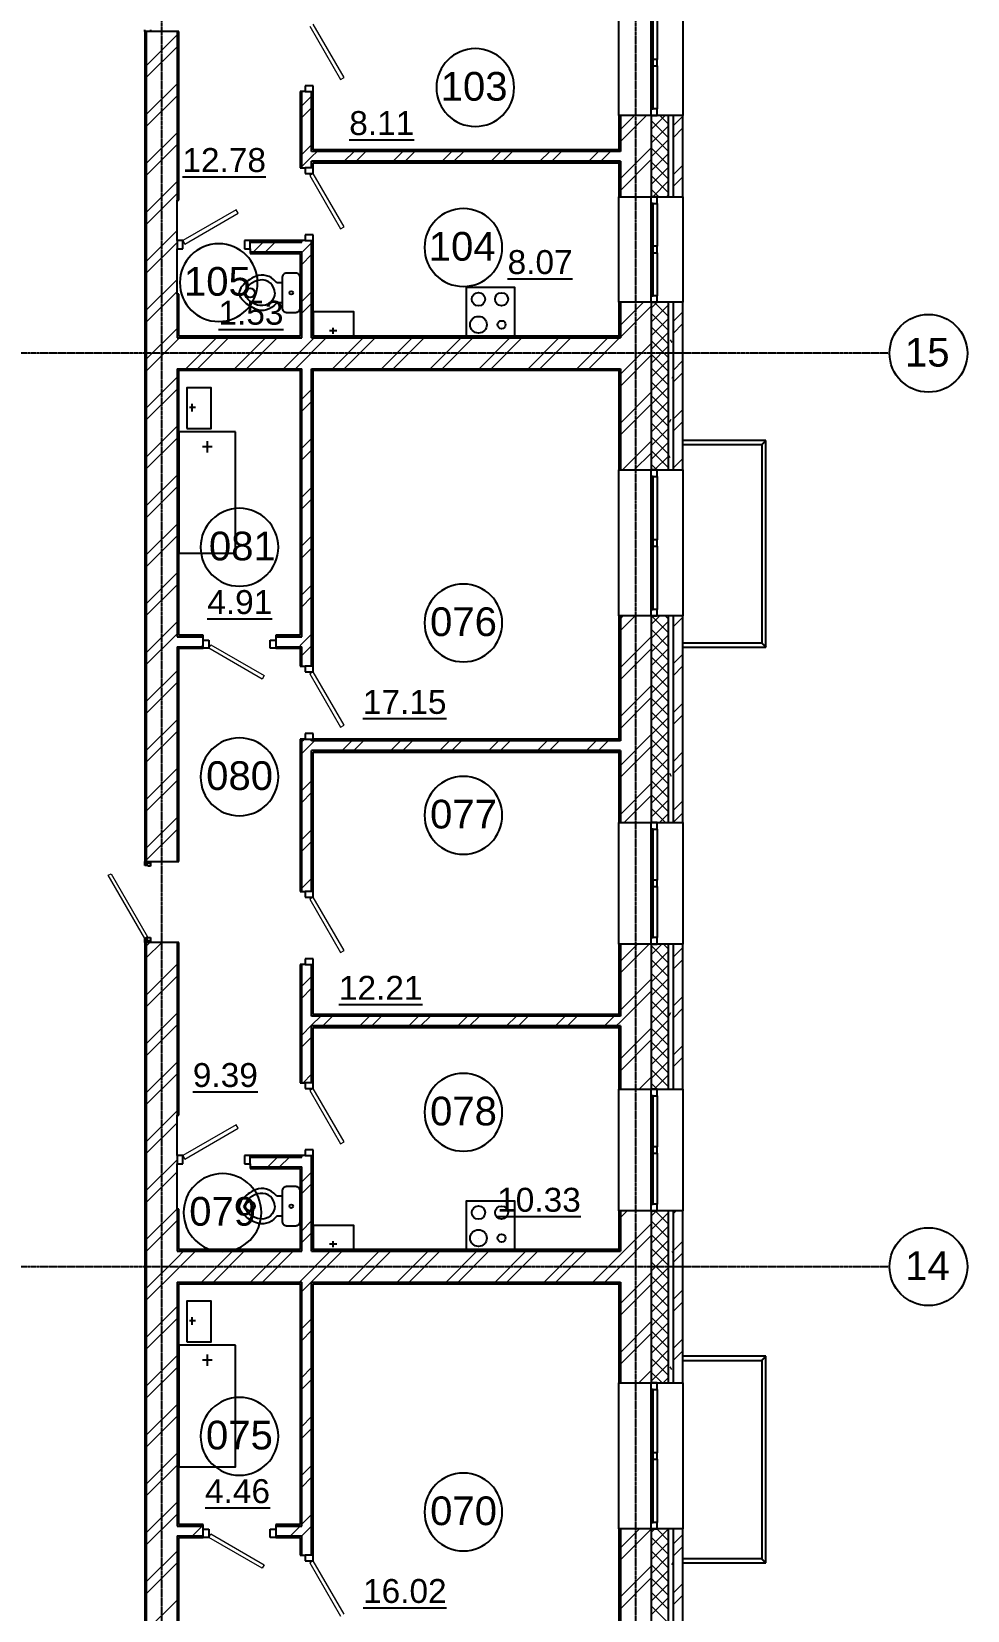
# Model space of a CAD drawing. Header units: millimetres. Extents: x -3463 to 813393, y -106315 to 159215.
# Drawn here: x 100851 to 112399, y 56486 to 75967 of the extents above; entities that cross this region are included whole.
import ezdxf

# ---------------------------------------------------------------- set-up
doc = ezdxf.new("R2010")
doc.units = ezdxf.units.MM
doc.linetypes.add('Линия сетки', pattern=[22.225, 12.7, -3.175, 3.175, -3.175])
doc.layers.add('AXIS_', color=252, linetype='Continuous')
doc.layers.add('PLANS_', color=252, linetype='Continuous')
doc.styles.add('arial', font='arial.ttf')
doc.styles.add('Arial_1', font='arial.ttf', dxfattribs={"height": 295.05988})

# ---------------------------------------------------------------- blocks, each defined once
blk = doc.blocks.new('A$C8f72b430')
at = {"layer": 'AXIS_', "linetype": 'Линия сетки'}
for p, q in [((1111, -47064), (1111, 38079)), ((6961, -47064), (6961, 38079)), ((10092, 22819), (-14334, 22819)), ((10092, 11549), (-14334, 11549))]:
    blk.add_line(p, q, dxfattribs=at)
at = {"layer": 'AXIS_'}
for centre in [(10572, 22819), (10572, 11549)]:
    blk.add_circle(centre, 480, dxfattribs=at)
at = {"layer": 'PLANS_'}
for p, q in [((6751, 25754), (6751, 27054)), ((7146, 26974), (7146, 25834)), ((7176, 25834), (7176, 26974)), ((7226, 26974), (7226, 26444)), ((7541, 27054), (7541, 25754)), ((901, 26789), (901, 26809)), ((971, 26789), (901, 26789)), ((921, 26789), (921, 16549)), ((971, 26809), (971, 26789)), ((1301, 26789), (1301, 24709)), ((7146, 26444), (7146, 26364)), ((7226, 26444), (7146, 26444)), ((7146, 26364), (7226, 26364)), ((7226, 26364), (7226, 26444)), ((7226, 26364), (7226, 25834)), ((2981, 26119), (2881, 26119)), ((2881, 26119), (2881, 26049)), ((2981, 26049), (2981, 26119)), ((2841, 25109), (2841, 26049)), ((2881, 26049), (2981, 26049)), ((2961, 25309), (2961, 26049)), ((6771, 25754), (6771, 25309)), ((7146, 25834), (7176, 25834)), ((7146, 25834), (7146, 25754)), ((7226, 25834), (7146, 25834)), ((7146, 25754), (7226, 25754)), ((7151, 25754), (7151, 24749)), ((7226, 25754), (7226, 25834)), ((7361, 25754), (7361, 24749)), ((7421, 25754), (7421, 24749)), ((6751, 25309), (6751, 25329)), ((6771, 25309), (2961, 25309)), ((2961, 25109), (2961, 25189)), ((6771, 25189), (2961, 25189)), ((6751, 25169), (6751, 25189)), ((6771, 25189), (6771, 24749)), ((2981, 25109), (2881, 25109)), ((2881, 25109), (2881, 25039)), ((2881, 25039), (2981, 25039)), ((2981, 25039), (2981, 25109)), ((6751, 23449), (6751, 24749)), ((7146, 24749), (7146, 24669)), ((7226, 24749), (7146, 24749)), ((7226, 24669), (7226, 24749)), ((7541, 24749), (7541, 23449)), ((7146, 24669), (7146, 23529)), ((7176, 24669), (7146, 24669)), ((7146, 24669), (7226, 24669)), ((7176, 23529), (7176, 24669)), ((7226, 24669), (7226, 24139)), ((1371, 24209), (1301, 24209)), ((1301, 24209), (1301, 24109)), ((1371, 24109), (1371, 24209)), ((2131, 24209), (2131, 24109)), ((2201, 24209), (2131, 24209)), ((2201, 24109), (2201, 24209)), ((2201, 24189), (2841, 24189)), ((2841, 24189), (2841, 24209)), ((2981, 24279), (2881, 24279)), ((2881, 24279), (2881, 24209)), ((2881, 24209), (2981, 24209)), ((2961, 23009), (2961, 24209)), ((2981, 24209), (2981, 24279)), ((1301, 24109), (1371, 24109)), ((2131, 24109), (2201, 24109)), ((2201, 24069), (2841, 24069)), ((2841, 23009), (2841, 24069)), ((7146, 24139), (7146, 24059)), ((7226, 24139), (7146, 24139)), ((7146, 24059), (7226, 24059)), ((7226, 24059), (7226, 24139)), ((7226, 24059), (7226, 23529)), ((1301, 23549), (1301, 23009)), ((6771, 23449), (6771, 23009)), ((7146, 23529), (7176, 23529)), ((7146, 23529), (7146, 23449)), ((7226, 23529), (7146, 23529)), ((7146, 23449), (7226, 23449)), ((7151, 23449), (7151, 21379)), ((7226, 23449), (7226, 23529)), ((7361, 23449), (7361, 21379)), ((7421, 23449), (7421, 21379)), ((1301, 23009), (2841, 23009)), ((2961, 23009), (6771, 23009)), ((6751, 23009), (6751, 23029)), ((1301, 22629), (1301, 19319)), ((1301, 22629), (2841, 22629)), ((2841, 19319), (2841, 22629)), ((2961, 22629), (6771, 22629)), ((2961, 18959), (2961, 22629)), ((6751, 22609), (6751, 22629)), ((6771, 22629), (6771, 21379)), ((8566, 21743), (7541, 21743)), ((7541, 21693), (8516, 21693)), ((8516, 21693), (8516, 19243)), ((8566, 19193), (8566, 21743)), ((6751, 19579), (6751, 21379)), ((7146, 21379), (7146, 21299)), ((7226, 21379), (7146, 21379)), ((7146, 21299), (7146, 19659)), ((7176, 21299), (7146, 21299)), ((7146, 21299), (7226, 21299)), ((7176, 19659), (7176, 21299)), ((7226, 21299), (7226, 21379)), ((7226, 21299), (7226, 20519)), ((7541, 21379), (7541, 19579)), ((7146, 20519), (7146, 20439)), ((7226, 20519), (7146, 20519)), ((7226, 20439), (7226, 20519)), ((7146, 20439), (7226, 20439)), ((7226, 20439), (7226, 19659)), ((6771, 19579), (6771, 18039)), ((7146, 19659), (7176, 19659)), ((7146, 19659), (7146, 19579)), ((7226, 19659), (7146, 19659)), ((7146, 19579), (7226, 19579)), ((7151, 19579), (7151, 17029)), ((7226, 19579), (7226, 19659)), ((7361, 19579), (7361, 17029)), ((7421, 19579), (7421, 17029)), ((1301, 19319), (1621, 19319)), ((2521, 19319), (2841, 19319)), ((1301, 19199), (1301, 16549)), ((1301, 19199), (1621, 19199)), ((1621, 19279), (1691, 19279)), ((1621, 19179), (1621, 19279)), ((1691, 19179), (1621, 19179)), ((1691, 19279), (1691, 19179)), ((2451, 19279), (2521, 19279)), ((2451, 19179), (2451, 19279)), ((2521, 19179), (2451, 19179)), ((2521, 19279), (2521, 19179)), ((2521, 19199), (2841, 19199)), ((2841, 18959), (2841, 19199)), ((8516, 19243), (7541, 19243)), ((7541, 19193), (8566, 19193)), ((2981, 18959), (2881, 18959)), ((2881, 18959), (2881, 18889)), ((2981, 18889), (2981, 18959)), ((2881, 18889), (2981, 18889)), ((2981, 18129), (2881, 18129)), ((2881, 18129), (2881, 18059)), ((2981, 18059), (2981, 18129)), ((2841, 16179), (2841, 18059)), ((2881, 18059), (2981, 18059)), ((2961, 18039), (2961, 18059)), ((6771, 18039), (2961, 18039)), ((6751, 18039), (6751, 18059)), ((2961, 16179), (2961, 17919)), ((6771, 17919), (2961, 17919)), ((6751, 17899), (6751, 17919)), ((6771, 17919), (6771, 17029)), ((6751, 15529), (6751, 17029)), ((7146, 17029), (7146, 16949)), ((7226, 17029), (7146, 17029)), ((7146, 16949), (7146, 15609)), ((7176, 16949), (7146, 16949)), ((7146, 16949), (7226, 16949)), ((7176, 15609), (7176, 16949)), ((7226, 16949), (7226, 17029)), ((7226, 16949), (7226, 16319)), ((7541, 17029), (7541, 15529)), ((901, 16549), (971, 16549)), ((901, 16529), (901, 16549)), ((901, 16529), (971, 16529)), ((901, 16499), (901, 16529)), ((971, 16529), (901, 16529)), ((941, 16499), (901, 16499)), ((941, 16489), (941, 16499)), ((971, 16489), (941, 16489)), ((971, 16549), (971, 16529)), ((971, 16529), (971, 16489)), ((2981, 16179), (2881, 16179)), ((2881, 16179), (2881, 16109)), ((2981, 16109), (2981, 16179)), ((7146, 16319), (7146, 16239)), ((7226, 16319), (7146, 16319)), ((7146, 16239), (7226, 16239)), ((7226, 16239), (7226, 16319)), ((7226, 16239), (7226, 15609)), ((2881, 16109), (2981, 16109)), ((901, 15599), (941, 15599)), ((901, 15569), (901, 15599)), ((941, 15609), (971, 15609)), ((941, 15599), (941, 15609)), ((971, 15609), (971, 15569)), ((7146, 15609), (7176, 15609)), ((7146, 15609), (7146, 15529)), ((7226, 15609), (7146, 15609)), ((7226, 15529), (7226, 15609)), ((971, 15569), (901, 15569)), ((901, 15569), (971, 15569)), ((901, 15549), (901, 15569)), ((971, 15549), (901, 15549)), ((921, 15549), (921, 6084)), ((971, 15569), (971, 15549)), ((1301, 15549), (1301, 13419)), ((6771, 15529), (6771, 14639)), ((7146, 15529), (7226, 15529)), ((7151, 15529), (7151, 13739)), ((7361, 15529), (7361, 13739)), ((7421, 15529), (7421, 13739)), ((2841, 13819), (2841, 15279)), ((2981, 15349), (2881, 15349)), ((2881, 15349), (2881, 15279)), ((2881, 15279), (2981, 15279)), ((2961, 14639), (2961, 15279)), ((2981, 15279), (2981, 15349)), ((6771, 14639), (2961, 14639)), ((6751, 14639), (6751, 14659)), ((2961, 13819), (2961, 14519)), ((6771, 14519), (2961, 14519)), ((6751, 14499), (6751, 14519)), ((6771, 14519), (6771, 13739)), ((2981, 13819), (2881, 13819)), ((2881, 13819), (2881, 13749)), ((2881, 13749), (2981, 13749)), ((2981, 13749), (2981, 13819)), ((6751, 12239), (6751, 13739)), ((7146, 13739), (7146, 13659)), ((7226, 13739), (7146, 13739)), ((7146, 13659), (7146, 12319)), ((7176, 13659), (7146, 13659)), ((7146, 13659), (7226, 13659)), ((7176, 12319), (7176, 13659)), ((7226, 13659), (7226, 13739)), ((7226, 13659), (7226, 13029)), ((7541, 13739), (7541, 12239)), ((1371, 12919), (1301, 12919)), ((1301, 12919), (1301, 12819)), ((1371, 12819), (1371, 12919)), ((2131, 12919), (2131, 12819)), ((2201, 12919), (2131, 12919)), ((2201, 12819), (2201, 12919)), ((2201, 12899), (2841, 12899)), ((2841, 12899), (2841, 12919)), ((2981, 12989), (2881, 12989)), ((2881, 12989), (2881, 12919)), ((2881, 12919), (2981, 12919)), ((2961, 11739), (2961, 12919)), ((2981, 12919), (2981, 12989)), ((7146, 13029), (7146, 12949)), ((7226, 13029), (7146, 13029)), ((7146, 12949), (7226, 12949)), ((7226, 12949), (7226, 13029)), ((7226, 12949), (7226, 12319)), ((1301, 12819), (1371, 12819)), ((2131, 12819), (2201, 12819)), ((2201, 12779), (2841, 12779)), ((2841, 11739), (2841, 12779)), ((7146, 12319), (7176, 12319)), ((7146, 12319), (7146, 12239)), ((7226, 12319), (7146, 12319)), ((7226, 12239), (7226, 12319)), ((1301, 12259), (1301, 11739)), ((6771, 12239), (6771, 11739)), ((7146, 12239), (7226, 12239)), ((7151, 12239), (7151, 10114)), ((7361, 12239), (7361, 10114)), ((7421, 12239), (7421, 10114)), ((1301, 11739), (2841, 11739)), ((2961, 11739), (6771, 11739)), ((6751, 11739), (6751, 11759)), ((1301, 11359), (1301, 8349)), ((1301, 11359), (2841, 11359)), ((2841, 8349), (2841, 11359)), ((2961, 11359), (6771, 11359)), ((2961, 7989), (2961, 11359)), ((6751, 11339), (6751, 11359)), ((6771, 11359), (6771, 10114)), ((8566, 10443), (7541, 10443)), ((7541, 10393), (8516, 10393)), ((8516, 10393), (8516, 7943)), ((8566, 7893), (8566, 10443)), ((6751, 8314), (6751, 10114)), ((7146, 10114), (7146, 10034)), ((7226, 10114), (7146, 10114)), ((7146, 10034), (7146, 8394)), ((7176, 10034), (7146, 10034)), ((7146, 10034), (7226, 10034)), ((7176, 8394), (7176, 10034)), ((7226, 10034), (7226, 10114)), ((7226, 10034), (7226, 9254)), ((7541, 10114), (7541, 8314)), ((7146, 9254), (7146, 9174)), ((7226, 9254), (7146, 9254)), ((7146, 9174), (7226, 9174)), ((7226, 9174), (7226, 9254)), ((7226, 9174), (7226, 8394)), ((7146, 8394), (7176, 8394)), ((7146, 8394), (7146, 8314)), ((7226, 8394), (7146, 8394)), ((7226, 8314), (7226, 8394)), ((1301, 8349), (1621, 8349)), ((1301, 8229), (1301, 6084)), ((1301, 8229), (1621, 8229)), ((1621, 8309), (1691, 8309)), ((1621, 8209), (1621, 8309)), ((1691, 8209), (1621, 8209)), ((1691, 8309), (1691, 8209)), ((2451, 8309), (2521, 8309)), ((2451, 8209), (2451, 8309)), ((2521, 8209), (2451, 8209)), ((2521, 8349), (2841, 8349)), ((2521, 8309), (2521, 8209)), ((2521, 8229), (2841, 8229)), ((2841, 7989), (2841, 8229)), ((6771, 8314), (6771, 7069)), ((7146, 8314), (7226, 8314)), ((7151, 8314), (7151, 6509)), ((7361, 8314), (7361, 6509)), ((7421, 8314), (7421, 6509)), ((2981, 7989), (2881, 7989)), ((2881, 7989), (2881, 7919)), ((2981, 7919), (2981, 7989)), ((2881, 7919), (2981, 7919)), ((8516, 7943), (7541, 7943)), ((7541, 7893), (8566, 7893))]:
    blk.add_line(p, q, dxfattribs=at)
at = {"layer": 'PLANS_', "lineweight": 25}
for p, q in [((901, 26789), (901, 16549)), ((1321, 26789), (971, 26789)), ((1321, 24709), (1321, 26789)), ((2821, 26049), (2821, 25109)), ((2881, 26049), (2821, 26049)), ((2981, 25329), (2981, 26049)), ((7541, 25754), (6751, 25754)), ((6751, 25754), (6751, 25329)), ((7541, 24749), (7541, 25754)), ((6751, 25329), (2981, 25329)), ((2981, 25109), (2981, 25169)), ((2981, 25169), (6751, 25169)), ((6751, 25169), (6751, 24749)), ((2821, 25109), (2881, 25109)), ((6751, 24749), (7541, 24749)), ((1301, 24209), (1301, 24709)), ((1301, 24709), (1321, 24709)), ((2881, 24209), (2201, 24209)), ((2981, 23029), (2981, 24209)), ((1301, 23549), (1301, 24109)), ((2201, 24109), (2201, 24049)), ((2201, 24049), (2821, 24049)), ((2821, 24049), (2821, 23029)), ((1321, 23549), (1301, 23549)), ((1321, 23029), (1321, 23549)), ((7541, 23449), (6751, 23449)), ((6751, 23449), (6751, 23029)), ((7541, 21379), (7541, 23449)), ((2821, 23029), (1321, 23029)), ((6751, 23029), (2981, 23029)), ((1321, 19339), (1321, 22609)), ((1321, 22609), (2821, 22609)), ((2821, 22609), (2821, 19339)), ((2981, 22609), (6751, 22609)), ((2981, 18959), (2981, 22609)), ((6751, 22609), (6751, 21379)), ((6751, 21379), (7541, 21379)), ((7541, 19579), (6751, 19579)), ((6751, 19579), (6751, 18059)), ((7541, 17029), (7541, 19579)), ((1621, 19339), (1321, 19339)), ((1621, 19279), (1621, 19339)), ((2821, 19339), (2521, 19339)), ((2521, 19339), (2521, 19279)), ((1321, 16549), (1321, 19179)), ((1321, 19179), (1621, 19179)), ((2521, 19179), (2821, 19179)), ((2821, 19179), (2821, 18959)), ((2821, 18959), (2881, 18959)), ((2821, 18059), (2821, 16179)), ((2881, 18059), (2821, 18059)), ((6751, 18059), (2981, 18059)), ((2981, 16179), (2981, 17899)), ((2981, 17899), (6751, 17899)), ((6751, 17899), (6751, 17029)), ((6751, 17029), (7541, 17029)), ((971, 16549), (1321, 16549)), ((2821, 16179), (2881, 16179)), ((901, 15549), (901, 6084)), ((1321, 15549), (971, 15549)), ((1321, 13419), (1321, 15549)), ((7541, 15529), (6751, 15529)), ((6751, 15529), (6751, 14659)), ((7541, 13739), (7541, 15529)), ((2821, 15279), (2821, 13819)), ((2881, 15279), (2821, 15279)), ((2981, 14659), (2981, 15279)), ((6751, 14659), (2981, 14659)), ((2981, 13819), (2981, 14499)), ((2981, 14499), (6751, 14499)), ((6751, 14499), (6751, 13739)), ((2821, 13819), (2881, 13819)), ((6751, 13739), (7541, 13739)), ((1301, 12919), (1301, 13419)), ((1301, 13419), (1321, 13419)), ((2881, 12919), (2201, 12919)), ((2981, 11759), (2981, 12919)), ((1301, 12259), (1301, 12819)), ((2201, 12819), (2201, 12759)), ((2201, 12759), (2821, 12759)), ((2821, 12759), (2821, 11759)), ((1321, 12259), (1301, 12259)), ((1321, 11759), (1321, 12259)), ((7541, 12239), (6751, 12239)), ((6751, 12239), (6751, 11759)), ((7541, 10114), (7541, 12239)), ((2821, 11759), (1321, 11759)), ((6751, 11759), (2981, 11759)), ((1321, 8369), (1321, 11339)), ((1321, 11339), (2821, 11339)), ((2821, 11339), (2821, 8369)), ((2981, 11339), (6751, 11339)), ((2981, 7989), (2981, 11339)), ((6751, 11339), (6751, 10114)), ((6751, 10114), (7541, 10114)), ((1621, 8369), (1321, 8369)), ((1321, 6084), (1321, 8209)), ((1321, 8209), (1621, 8209)), ((1621, 8309), (1621, 8369)), ((2821, 8369), (2521, 8369)), ((2521, 8369), (2521, 8309)), ((2521, 8209), (2821, 8209)), ((2821, 8209), (2821, 7989)), ((7541, 8314), (6751, 8314)), ((6751, 8314), (6751, 7089)), ((7541, 6509), (7541, 8314)), ((2821, 7989), (2881, 7989))]:
    blk.add_line(p, q, dxfattribs=at)
at = {"layer": 'PLANS_', "linetype": 'Continuous', "lineweight": 9}
for p, q in [((921, 26367), (1301, 26747)), ((921, 26221), (1301, 26601)), ((921, 25764), (1301, 26144)), ((921, 25617), (1301, 25997)), ((2841, 25873), (2961, 25993)), ((2841, 25727), (2961, 25847)), ((6771, 25579), (6946, 25754)), ((6771, 25433), (7093, 25754)), ((7151, 25750), (7155, 25754)), ((7151, 25580), (7325, 25754)), ((7361, 25652), (7259, 25754)), ((7421, 25625), (7541, 25745)), ((921, 25160), (1301, 25540)), ((7361, 25482), (7151, 25692)), ((7151, 25410), (7361, 25620)), ((7361, 25313), (7151, 25523)), ((7421, 25479), (7541, 25599)), ((921, 25014), (1301, 25394)), ((2841, 25270), (2961, 25390)), ((6771, 24975), (7151, 25355)), ((7151, 25241), (7361, 25451)), ((7361, 25143), (7151, 25353)), ((2841, 25123), (2961, 25243)), ((2961, 25243), (3027, 25309)), ((3364, 25189), (3484, 25309)), ((3510, 25189), (3630, 25309)), ((3967, 25189), (4087, 25309)), ((4114, 25189), (4234, 25309)), ((4571, 25189), (4691, 25309)), ((4717, 25189), (4837, 25309)), ((5174, 25189), (5294, 25309)), ((5321, 25189), (5441, 25309)), ((5778, 25189), (5898, 25309)), ((5924, 25189), (6044, 25309)), ((6381, 25189), (6501, 25309)), ((6528, 25189), (6648, 25309)), ((6771, 24829), (7151, 25209)), ((7151, 25071), (7361, 25281)), ((7361, 24973), (7151, 25183)), ((7421, 25022), (7541, 25142)), ((921, 24557), (1301, 24937)), ((7151, 24901), (7361, 25111)), ((7361, 24804), (7151, 25014)), ((7169, 24749), (7361, 24942)), ((7421, 24876), (7541, 24996)), ((921, 24410), (1301, 24790)), ((7148, 24749), (7151, 24752)), ((7246, 24749), (7151, 24844)), ((7338, 24749), (7361, 24772)), ((921, 23953), (1301, 24333)), ((921, 23807), (1301, 24187)), ((2244, 24069), (2364, 24189)), ((2390, 24069), (2510, 24189)), ((2841, 24063), (2961, 24183)), ((2841, 23916), (2961, 24036)), ((921, 23350), (1301, 23730)), ((921, 23203), (1301, 23583)), ((2841, 23459), (2961, 23579)), ((2841, 23313), (2961, 23433)), ((6771, 23165), (7055, 23449)), ((6771, 23019), (7151, 23399)), ((7151, 23374), (7226, 23449)), ((7151, 23204), (7361, 23414)), ((7361, 23276), (7189, 23449)), ((7361, 23446), (7358, 23449)), ((7368, 23422), (7361, 23410)), ((7361, 23106), (7151, 23316)), ((7151, 23034), (7361, 23244)), ((7421, 23211), (7541, 23331)), ((7421, 23065), (7541, 23185)), ((921, 22746), (1301, 23126)), ((1301, 22980), (1330, 23009)), ((1407, 22629), (1787, 23009)), ((1554, 22629), (1934, 23009)), ((2011, 22629), (2391, 23009)), ((2157, 22629), (2537, 23009)), ((2614, 22629), (2994, 23009)), ((2761, 22629), (3141, 23009)), ((3218, 22629), (3598, 23009)), ((3364, 22629), (3744, 23009)), ((3821, 22629), (4201, 23009)), ((3968, 22629), (4348, 23009)), ((4425, 22629), (4805, 23009)), ((4571, 22629), (4951, 23009)), ((5028, 22629), (5408, 23009)), ((5175, 22629), (5555, 23009)), ((5632, 22629), (6012, 23009)), ((5778, 22629), (6158, 23009)), ((6235, 22629), (6615, 23009)), ((6381, 22629), (6761, 23009)), ((7361, 22937), (7151, 23147)), ((7151, 22865), (7361, 23075)), ((921, 22600), (1301, 22980)), ((6771, 22561), (7151, 22941)), ((6771, 22415), (7151, 22795)), ((7361, 22767), (7151, 22977)), ((7151, 22695), (7361, 22905)), ((7361, 22597), (7151, 22807)), ((7408, 22953), (7388, 22987)), ((6771, 22593), (6755, 22622)), ((7151, 22525), (7361, 22735)), ((7361, 22428), (7151, 22638)), ((7421, 22608), (7541, 22728)), ((921, 22143), (1301, 22523)), ((7151, 22356), (7361, 22566)), ((7361, 22258), (7151, 22468)), ((7421, 22539), (7404, 22510)), ((7421, 22462), (7541, 22582)), ((7421, 22442), (7421, 22443)), ((921, 21996), (1301, 22376)), ((2841, 22252), (2961, 22372)), ((2841, 22106), (2961, 22226)), ((6771, 21958), (7151, 22338)), ((7151, 22186), (7361, 22396)), ((7361, 22088), (7151, 22298)), ((7151, 22016), (7361, 22226)), ((6771, 21812), (7151, 22192)), ((7361, 21919), (7151, 22129)), ((7151, 21847), (7361, 22057)), ((7421, 22005), (7541, 22125)), ((921, 21539), (1301, 21919)), ((7361, 21749), (7151, 21959)), ((7151, 21677), (7361, 21887)), ((7392, 22001), (7372, 21966)), ((7421, 21858), (7541, 21978)), ((921, 21393), (1301, 21773)), ((2841, 21649), (2961, 21769)), ((6796, 21379), (7151, 21735)), ((7361, 21579), (7151, 21789)), ((7151, 21507), (7361, 21717)), ((2841, 21503), (2961, 21623)), ((6942, 21379), (7151, 21588)), ((7361, 21409), (7151, 21619)), ((7222, 21379), (7151, 21450)), ((7193, 21379), (7361, 21547)), ((7384, 21531), (7364, 21566)), ((7421, 21401), (7541, 21521)), ((921, 20936), (1301, 21316)), ((921, 20790), (1301, 21170)), ((2841, 21045), (2961, 21165)), ((2841, 20899), (2961, 21019)), ((921, 20332), (1301, 20712)), ((921, 20186), (1301, 20566)), ((2841, 20442), (2961, 20562)), ((2841, 20296), (2961, 20416)), ((921, 19729), (1301, 20109)), ((921, 19583), (1301, 19963)), ((2841, 19838), (2961, 19958)), ((2841, 19692), (2961, 19812)), ((921, 19125), (1301, 19505)), ((6771, 19544), (6806, 19579)), ((6771, 19398), (6952, 19579)), ((7151, 19471), (7259, 19579)), ((7151, 19301), (7361, 19511)), ((7361, 19373), (7155, 19579)), ((7361, 19543), (7325, 19579)), ((7421, 19444), (7541, 19564)), ((921, 18979), (1301, 19359)), ((2841, 19235), (2961, 19355)), ((6771, 18941), (7151, 19321)), ((7361, 19203), (7151, 19413)), ((7151, 19131), (7361, 19341)), ((1598, 19199), (1621, 19222)), ((2805, 19199), (2841, 19235)), ((2841, 19089), (2961, 19209)), ((6771, 18794), (7151, 19174)), ((7361, 19034), (7151, 19244)), ((7151, 18962), (7361, 19172)), ((7421, 18987), (7541, 19107)), ((921, 18522), (1301, 18902)), ((7361, 18864), (7151, 19074)), ((7151, 18792), (7361, 19002)), ((7361, 18694), (7151, 18904)), ((7421, 18841), (7541, 18961)), ((921, 18376), (1301, 18756)), ((6771, 18337), (7151, 18717)), ((7151, 18622), (7361, 18832)), ((7361, 18524), (7151, 18734)), ((6771, 18191), (7151, 18571)), ((7151, 18452), (7361, 18662)), ((7361, 18355), (7151, 18565)), ((7151, 18283), (7361, 18493)), ((7361, 18185), (7151, 18395)), ((7151, 18113), (7361, 18323)), ((7421, 18384), (7541, 18504)), ((7421, 18237), (7541, 18357)), ((921, 17918), (1301, 18298)), ((921, 17772), (1301, 18152)), ((7361, 18015), (7151, 18225)), ((7151, 17943), (7361, 18153)), ((2841, 18028), (2872, 18059)), ((2841, 17882), (2961, 18002)), ((2961, 18002), (2998, 18039)), ((3336, 17919), (3456, 18039)), ((3482, 17919), (3602, 18039)), ((3939, 17919), (4059, 18039)), ((4085, 17919), (4205, 18039)), ((4543, 17919), (4663, 18039)), ((4689, 17919), (4809, 18039)), ((5146, 17919), (5266, 18039)), ((5292, 17919), (5412, 18039)), ((5749, 17919), (5869, 18039)), ((5896, 17919), (6016, 18039)), ((6353, 17919), (6473, 18039)), ((6499, 17919), (6619, 18039)), ((6771, 17734), (7151, 18114)), ((6771, 17587), (7151, 17967)), ((7361, 17846), (7151, 18056)), ((7151, 17774), (7361, 17984)), ((7361, 17676), (7151, 17886)), ((7151, 17604), (7361, 17814)), ((7421, 17780), (7541, 17900)), ((7421, 17634), (7541, 17754)), ((921, 17315), (1301, 17695)), ((921, 17169), (1301, 17549)), ((2841, 17425), (2961, 17545)), ((7361, 17506), (7151, 17716)), ((7151, 17434), (7361, 17644)), ((7361, 17337), (7151, 17547)), ((7402, 17599), (7382, 17634)), ((2841, 17278), (2961, 17398)), ((6771, 17130), (7151, 17510)), ((6816, 17029), (7151, 17364)), ((7151, 17264), (7361, 17474)), ((7361, 17167), (7151, 17377)), ((6768, 17233), (6751, 17263)), ((7151, 17095), (7361, 17305)), ((7329, 17029), (7151, 17207)), ((7421, 17177), (7541, 17297)), ((7421, 17030), (7541, 17150)), ((921, 16711), (1301, 17091)), ((7160, 17029), (7151, 17037)), ((7255, 17029), (7361, 17135)), ((921, 16565), (1301, 16945)), ((2841, 16821), (2961, 16941)), ((2841, 16675), (2961, 16795)), ((2841, 16218), (2961, 16338)), ((2949, 16179), (2961, 16191)), ((921, 15505), (966, 15549)), ((921, 15358), (1112, 15549)), ((6771, 15320), (6980, 15529)), ((6771, 15174), (7127, 15529)), ((7151, 15398), (7282, 15529)), ((7361, 15300), (7151, 15510)), ((7151, 15228), (7361, 15438)), ((7361, 15470), (7302, 15529)), ((7421, 15366), (7541, 15486)), ((921, 14901), (1301, 15281)), ((7361, 15130), (7151, 15340)), ((7151, 15058), (7361, 15268)), ((7421, 15220), (7541, 15340)), ((921, 14755), (1301, 15135)), ((2841, 15011), (2961, 15131)), ((6756, 15047), (6751, 15039)), ((6771, 14716), (7151, 15096)), ((7361, 14961), (7151, 15171)), ((7151, 14889), (7361, 15099)), ((7361, 14791), (7151, 15001)), ((2841, 14864), (2961, 14984)), ((6771, 14570), (7151, 14950)), ((7151, 14719), (7361, 14929)), ((7361, 14621), (7151, 14831)), ((7421, 14763), (7541, 14883)), ((921, 14298), (1301, 14678)), ((2961, 14527), (3073, 14639)), ((3099, 14519), (3219, 14639)), ((3556, 14519), (3676, 14639)), ((3703, 14519), (3823, 14639)), ((4160, 14519), (4280, 14639)), ((4306, 14519), (4426, 14639)), ((4763, 14519), (4883, 14639)), ((4910, 14519), (5030, 14639)), ((5367, 14519), (5487, 14639)), ((5513, 14519), (5633, 14639)), ((5970, 14519), (6090, 14639)), ((6117, 14519), (6237, 14639)), ((6574, 14519), (6694, 14639)), ((7151, 14549), (7361, 14759)), ((7361, 14452), (7151, 14662)), ((7390, 14681), (7369, 14646)), ((7421, 14617), (7541, 14737)), ((921, 14151), (1301, 14531)), ((2841, 14407), (2961, 14527)), ((6720, 14519), (6771, 14570)), ((6771, 14113), (7151, 14493)), ((7151, 14379), (7361, 14589)), ((7361, 14282), (7151, 14492)), ((7151, 14210), (7361, 14420)), ((2841, 14261), (2961, 14381)), ((6771, 13967), (7151, 14347)), ((7361, 14112), (7151, 14322)), ((7151, 14040), (7361, 14250)), ((7421, 14159), (7541, 14279)), ((921, 13694), (1301, 14074)), ((7361, 13942), (7151, 14152)), ((7151, 13870), (7361, 14080)), ((7421, 14013), (7541, 14133)), ((921, 13548), (1301, 13928)), ((2856, 13819), (2961, 13924)), ((7001, 13739), (7151, 13889)), ((7361, 13773), (7151, 13983)), ((7189, 13739), (7361, 13911)), ((7147, 13739), (7151, 13743)), ((7225, 13739), (7151, 13813)), ((7359, 13739), (7361, 13741)), ((921, 13091), (1301, 13471)), ((921, 12944), (1301, 13324)), ((921, 12487), (1301, 12867)), ((2420, 12779), (2540, 12899)), ((2566, 12779), (2686, 12899)), ((921, 12341), (1301, 12721)), ((2841, 12597), (2961, 12717)), ((2841, 12450), (2961, 12570)), ((921, 11884), (1301, 12264)), ((921, 11737), (1301, 12117)), ((2841, 11993), (2961, 12113)), ((6771, 12156), (6854, 12239)), ((6771, 11699), (7151, 12079)), ((7151, 12173), (7217, 12239)), ((7151, 12004), (7361, 12214)), ((7361, 11906), (7151, 12116)), ((7361, 12076), (7198, 12239)), ((7421, 12203), (7457, 12239)), ((2841, 11847), (2961, 11967)), ((6762, 11880), (6751, 11898)), ((6771, 11553), (7151, 11933)), ((7151, 11834), (7361, 12044)), ((7361, 11736), (7151, 11946)), ((1301, 11660), (1380, 11739)), ((1301, 11514), (1526, 11739)), ((1603, 11359), (1983, 11739)), ((1750, 11359), (2130, 11739)), ((2207, 11359), (2587, 11739)), ((2353, 11359), (2733, 11739)), ((2810, 11359), (3190, 11739)), ((2957, 11359), (3337, 11739)), ((3414, 11359), (3794, 11739)), ((3560, 11359), (3940, 11739)), ((4017, 11359), (4397, 11739)), ((4164, 11359), (4544, 11739)), ((4621, 11359), (5001, 11739)), ((4767, 11359), (5147, 11739)), ((5224, 11359), (5604, 11739)), ((5370, 11359), (5750, 11739)), ((5828, 11359), (6208, 11739)), ((5974, 11359), (6354, 11739)), ((6431, 11359), (6771, 11699)), ((7151, 11664), (7361, 11874)), ((7361, 11567), (7151, 11777)), ((7151, 11494), (7361, 11704)), ((7421, 11713), (7408, 11736)), ((7421, 11745), (7541, 11865)), ((7421, 11599), (7541, 11719)), ((921, 11280), (1301, 11660)), ((921, 11134), (1301, 11514)), ((6577, 11359), (6771, 11553)), ((7361, 11397), (7151, 11607)), ((7151, 11325), (7361, 11535)), ((2841, 11244), (2957, 11359)), ((6771, 11095), (7151, 11475)), ((6771, 10949), (7151, 11329)), ((7361, 11227), (7151, 11437)), ((7151, 11155), (7361, 11365)), ((7361, 11057), (7151, 11267)), ((7151, 10985), (7361, 11195)), ((7421, 11142), (7541, 11262)), ((7421, 10996), (7541, 11116)), ((921, 10677), (1301, 11057)), ((921, 10530), (1301, 10910)), ((7361, 10888), (7151, 11098)), ((7151, 10816), (7361, 11026)), ((7361, 10718), (7151, 10928)), ((2841, 10786), (2961, 10906)), ((2841, 10640), (2961, 10760)), ((6771, 10492), (7151, 10872)), ((6771, 10346), (7151, 10726)), ((7151, 10646), (7361, 10856)), ((7361, 10548), (7151, 10758)), ((7151, 10476), (7361, 10686)), ((7361, 10379), (7151, 10589)), ((7421, 10539), (7541, 10659)), ((921, 10073), (1301, 10453)), ((7151, 10307), (7361, 10517)), ((7361, 10209), (7151, 10419)), ((7151, 10137), (7361, 10347)), ((7421, 10392), (7541, 10512)), ((921, 9927), (1301, 10307)), ((2841, 10183), (2961, 10303)), ((2841, 10037), (2961, 10157)), ((6997, 10114), (7151, 10269)), ((7286, 10114), (7151, 10249)), ((7298, 10114), (7361, 10177)), ((7404, 10280), (7384, 10315)), ((7143, 10114), (7151, 10122)), ((921, 9470), (1301, 9850)), ((921, 9324), (1301, 9704)), ((2841, 9579), (2961, 9699)), ((2841, 9433), (2961, 9553)), ((921, 8866), (1301, 9246)), ((921, 8720), (1301, 9100)), ((2841, 8976), (2961, 9096)), ((2841, 8830), (2961, 8950)), ((921, 8263), (1301, 8643)), ((921, 8117), (1301, 8497)), ((2841, 8372), (2961, 8492)), ((1491, 8229), (1611, 8349)), ((2698, 8229), (2818, 8349)), ((2841, 8226), (2961, 8346)), ((6771, 8078), (7007, 8314)), ((6771, 7932), (7151, 8312)), ((7151, 8270), (7195, 8314)), ((7151, 8100), (7361, 8310)), ((7361, 8003), (7151, 8213)), ((7361, 8172), (7220, 8314)), ((7421, 8125), (7541, 8245)), ((921, 7659), (1301, 8039)), ((7151, 7931), (7361, 8141)), ((7361, 7833), (7151, 8043)), ((7421, 7978), (7541, 8098)), ((921, 7513), (1301, 7893)), ((6771, 7475), (7151, 7855)), ((7151, 7761), (7361, 7971)), ((7361, 7663), (7151, 7873)), ((7151, 7591), (7361, 7801)), ((7420, 7906), (7400, 7871)), ((6754, 7728), (6751, 7723)), ((6771, 7328), (7151, 7708)), ((7361, 7494), (7151, 7704)), ((7151, 7422), (7361, 7632)), ((7421, 7521), (7541, 7641)), ((921, 7056), (1301, 7436)), ((7361, 7324), (7151, 7534)), ((7151, 7252), (7361, 7462)), ((7421, 7375), (7541, 7495)), ((7361, 7154), (7151, 7364))]:
    blk.add_line(p, q, dxfattribs=at)
at = {"layer": 'PLANS_', "lineweight": 13}
for p, q in [((2938, 26854), (3318, 26196)), ((3361, 26221), (2981, 26879)), ((3318, 26196), (3361, 26221)), ((2981, 25039), (2938, 25014)), ((2938, 25014), (3318, 24356)), ((3361, 24381), (2981, 25039)), ((2029, 24589), (1371, 24209)), ((2054, 24546), (2029, 24589)), ((1396, 24166), (2054, 24546)), ((3318, 24356), (3361, 24381)), ((1371, 24209), (1396, 24166)), ((1691, 19179), (1716, 19222)), ((2349, 18799), (1691, 19179)), ((1716, 19222), (2374, 18842)), ((2374, 18842), (2349, 18799)), ((2981, 18889), (2938, 18864)), ((2938, 18864), (3318, 18206)), ((3361, 18231), (2981, 18889)), ((3318, 18206), (3361, 18231)), ((451, 16378), (486, 16398)), ((901, 15599), (451, 16378)), ((486, 16398), (936, 15619)), ((2981, 16109), (2938, 16084)), ((2938, 16084), (3318, 15426)), ((3361, 15451), (2981, 16109)), ((936, 15619), (901, 15599)), ((3318, 15426), (3361, 15451)), ((2981, 13749), (2938, 13724)), ((2938, 13724), (3318, 13066)), ((3361, 13091), (2981, 13749)), ((2029, 13299), (1371, 12919)), ((1396, 12876), (2054, 13256)), ((2054, 13256), (2029, 13299)), ((3318, 13066), (3361, 13091)), ((1371, 12919), (1396, 12876)), ((1691, 8209), (1716, 8252)), ((2349, 7829), (1691, 8209)), ((1716, 8252), (2374, 7872)), ((2374, 7872), (2349, 7829)), ((2981, 7919), (2938, 7894)), ((2938, 7894), (3318, 7236)), ((3361, 7261), (2981, 7919))]:
    blk.add_line(p, q, dxfattribs=at)
at = {"layer": 'PLANS_', "lineweight": -3}
for p, q in [((3273, 23096), (3180, 23096)), ((3223, 23134), (3223, 23060)), ((5019, 23172), (5019, 23172)), ((1526, 22152), (1453, 22152)), ((1488, 22102), (1488, 22195)), ((1735, 21666), (1614, 21666)), ((1674, 21595), (1674, 21736)), ((5019, 11902), (5019, 11902)), ((3273, 11826), (3180, 11826)), ((3223, 11864), (3223, 11790)), ((1488, 10832), (1488, 10925)), ((1526, 10882), (1453, 10882)), ((1735, 10396), (1614, 10396)), ((1674, 10325), (1674, 10466))]:
    blk.add_line(p, q, dxfattribs=at)
at = {"layer": 'PLANS_'}
for points in [[(2596, 23689), (2540, 23689, -0.236068), (2517, 23700, 0.343108), (2270, 23768, 0.119543), (2101, 23644, 0.14868), (2067, 23565, 1.116183)], [(2506, 23565, 0.453768), (2326, 23723, 0.270259), (2124, 23565, -10.812243)], [(2596, 23442), (2540, 23442, 0.236068), (2517, 23430, -0.343108), (2270, 23363, -0.119543), (2101, 23487, -0.14868), (2067, 23565, -1.116183)], [(2506, 23565, -0.453768), (2326, 23408, -0.270259), (2124, 23565, 10.812243)], [(2596, 12419), (2540, 12419, -0.236068), (2517, 12430, 0.343108), (2270, 12498, 0.119543), (2101, 12374, 0.14868), (2067, 12295, 1.116183)], [(2596, 12172), (2540, 12172, 0.236068), (2517, 12160, -0.343108), (2270, 12093, -0.119543), (2101, 12217, -0.14868), (2067, 12295, -1.116183)], [(2506, 12295, 0.453768), (2326, 12453, 0.270259), (2124, 12295, -10.812243)], [(2506, 12295, -0.453768), (2326, 12138, -0.270259), (2124, 12295, 10.812243)]]:
    blk.add_lwpolyline(points, format="xyb", dxfattribs=at)
for points in [[(2596, 23751), (2596, 23380, 0.414214), (2652, 23324), (2765, 23324, 0.414214), (2821, 23380), (2821, 23751, 0.414214), (2765, 23807), (2652, 23807, 0.414214)], [(2596, 12481), (2596, 12110, 0.414214), (2652, 12054), (2765, 12054, 0.414214), (2821, 12110), (2821, 12481, 0.414214), (2765, 12537), (2652, 12537, 0.414214)]]:
    blk.add_lwpolyline(points, format="xyb", close=True, dxfattribs=at)
at = {"layer": 'PLANS_', "lineweight": -3}
for points in [[(4866, 23029), (5466, 23029), (5466, 23629), (4866, 23629)], [(3481, 23029), (3481, 23329), (2981, 23329), (2981, 23029)], [(1421, 21893), (1721, 21893), (1721, 22393), (1421, 22393)], [(2021, 21851), (1321, 21851), (1321, 20351), (2021, 20351)], [(4866, 11759), (5466, 11759), (5466, 12359), (4866, 12359)], [(3481, 11759), (3481, 12059), (2981, 12059), (2981, 11759)], [(1421, 10623), (1721, 10623), (1721, 11123), (1421, 11123)], [(2021, 10581), (1321, 10581), (1321, 9081), (2021, 9081)]]:
    blk.add_lwpolyline(points, close=True, dxfattribs=at)
at = {"layer": 'PLANS_'}
for centre, radius in [((2202, 23565), 57.4), ((2709, 23565), 22.5), ((2202, 12295), 57.4), ((2709, 12295), 22.5)]:
    blk.add_circle(centre, radius, dxfattribs=at)
at = {"layer": 'PLANS_', "lineweight": -3}
for centre, radius in [((5019, 23486), 82.8), ((5304, 23486), 80.6), ((5019, 23172), 103), ((5304, 23172), 49.4), ((5019, 12216), 82.8), ((5304, 12216), 80.6), ((5019, 11902), 103), ((5304, 11902), 49.4)]:
    blk.add_circle(centre, radius, dxfattribs=at)
at = {"layer": 'PLANS_'}
for centre, start, end in [((4980, 26098), 0, 180), ((4980, 26098), 180, 0), ((4833, 24124), 0, 180), ((1814, 23691), 0, 180), ((4833, 24124), 180, 0), ((1814, 23691), 180, 0), ((2070, 20426), 0, 180), ((2070, 20426), 180, 0), ((4833, 19492), 0, 180), ((4833, 19492), 180, 0), ((2070, 17593), 0, 180), ((2070, 17593), 180, 0), ((4833, 17118), 0, 180), ((4833, 17118), 180, 0), ((4833, 13454), 0, 180), ((4833, 13454), 180, 0), ((1861, 12217), 0, 180), ((1861, 12217), 180, 0), ((2070, 9456), 0, 180), ((2070, 9456), 180, 0), ((4833, 8522), 0, 180), ((4833, 8522), 180, 0)]:
    blk.add_arc(centre, 480, start, end, dxfattribs=at)
for points in [[(8516, 21693), (8516, 21693), (8517, 21693), (8518, 21695), (8520, 21696), (8521, 21698), (8522, 21699), (8524, 21701), (8526, 21703), (8528, 21705), (8530, 21707), (8532, 21708), (8533, 21710), (8535, 21711), (8536, 21713), (8538, 21715), (8540, 21716), (8541, 21718), (8543, 21720), (8544, 21721), (8546, 21723), (8548, 21724), (8549, 21726), (8551, 21728), (8552, 21729), (8554, 21730), (8555, 21732), (8557, 21734), (8559, 21735), (8560, 21737), (8561, 21738), (8563, 21740), (8564, 21741), (8566, 21743), (8566, 21743), (8566, 21743)], [(8516, 19243), (8516, 19243), (8517, 19243), (8518, 19241), (8520, 19240), (8521, 19238), (8522, 19237), (8524, 19235), (8526, 19233), (8528, 19231), (8530, 19229), (8532, 19228), (8533, 19226), (8535, 19224), (8536, 19223), (8538, 19221), (8540, 19220), (8541, 19218), (8543, 19216), (8544, 19215), (8546, 19213), (8548, 19211), (8549, 19210), (8551, 19208), (8552, 19207), (8554, 19205), (8555, 19204), (8557, 19202), (8559, 19201), (8560, 19199), (8561, 19198), (8563, 19196), (8564, 19195), (8566, 19193), (8566, 19193), (8566, 19193)], [(8516, 10393), (8516, 10393), (8517, 10393), (8518, 10395), (8520, 10396), (8521, 10398), (8522, 10399), (8524, 10401), (8526, 10403), (8528, 10405), (8530, 10407), (8532, 10408), (8533, 10410), (8535, 10411), (8536, 10413), (8538, 10415), (8540, 10416), (8541, 10418), (8543, 10420), (8544, 10421), (8546, 10423), (8548, 10424), (8549, 10426), (8551, 10428), (8552, 10429), (8554, 10430), (8555, 10432), (8557, 10434), (8559, 10435), (8560, 10437), (8561, 10438), (8563, 10440), (8564, 10441), (8566, 10443), (8566, 10443), (8566, 10443)], [(8516, 7943), (8516, 7943), (8517, 7943), (8518, 7941), (8520, 7940), (8521, 7938), (8522, 7937), (8524, 7935), (8526, 7933), (8528, 7931), (8530, 7929), (8532, 7928), (8533, 7926), (8535, 7924), (8536, 7923), (8538, 7921), (8540, 7920), (8541, 7918), (8543, 7916), (8544, 7915), (8546, 7913), (8548, 7911), (8549, 7910), (8551, 7908), (8552, 7907), (8554, 7905), (8555, 7904), (8557, 7902), (8559, 7901), (8560, 7899), (8561, 7898), (8563, 7896), (8564, 7895), (8566, 7893), (8566, 7893), (8566, 7893)]]:
    blk.add_open_spline(points, degree=3, knots=[0, 0, 0, 0, 0.083333, 0.125, 0.166667, 0.208333, 0.229167, 0.25, 0.291667, 0.333333, 0.354167, 0.375, 0.395833, 0.416667, 0.4375, 0.458333, 0.479167, 0.5, 0.520833, 0.541667, 0.5625, 0.583333, 0.604167, 0.625, 0.645833, 0.666667, 0.6875, 0.708333, 0.75, 0.770833, 0.791667, 0.833333, 0.875, 0.916667, 1, 1, 1, 1], dxfattribs=at)
at = {"layer": 'AXIS_', "lineweight": -3, "style": 'arial'}
for s, p in [('15', (10282, 22655)), ('14', (10284, 11385))]:
    blk.add_text(s, height=354.1, dxfattribs=at).set_placement(p)
at = {"layer": 'PLANS_', "lineweight": -3}
for s, height, style, p in [('103', 354.1, 'arial', (4553, 25936)), ('%%U8.11', 295.1, 'Arial_1', (3425, 25512)), ('%%U12.78', 295.1, 'Arial_1', (1366, 25056)), ('104', 354.1, 'arial', (4406, 23962)), ('%%U8.07', 295.1, 'Arial_1', (5379, 23797)), ('105', 354.1, 'arial', (1385, 23529)), ('%%U1.53', 295.1, 'Arial_1', (1811, 23172)), ('081', 354.1, 'arial', (1693, 20264)), ('%%U4.91', 295.1, 'Arial_1', (1673, 19602)), ('076', 354.1, 'arial', (4422, 19330)), ('%%U17.15', 295.1, 'Arial_1', (3593, 18370)), ('080', 354.1, 'arial', (1659, 17431)), ('077', 354.1, 'arial', (4422, 16956)), ('%%U12.21', 295.1, 'Arial_1', (3297, 14842)), ('%%U9.39', 295.1, 'Arial_1', (1495, 13766)), ('078', 354.1, 'arial', (4422, 13292)), ('%%U10.33', 295.1, 'Arial_1', (5250, 12227)), ('079', 354.1, 'arial', (1450, 12055)), ('075', 354.1, 'arial', (1657, 9294)), ('%%U4.46', 295.1, 'Arial_1', (1645, 8632)), ('070', 354.1, 'arial', (4423, 8360)), ('%%U16.02', 295.1, 'Arial_1', (3595, 7400))]:
    blk.add_text(s, height=height, dxfattribs=dict(at, style=style)).set_placement(p)

msp = doc.modelspace()

# ---------------------------------------------------------------- block references
at = {"lineweight": -3}
msp.add_blockref('A$C8f72b430', (101346, 49178), dxfattribs=at)

doc.saveas('drawing.dxf')
